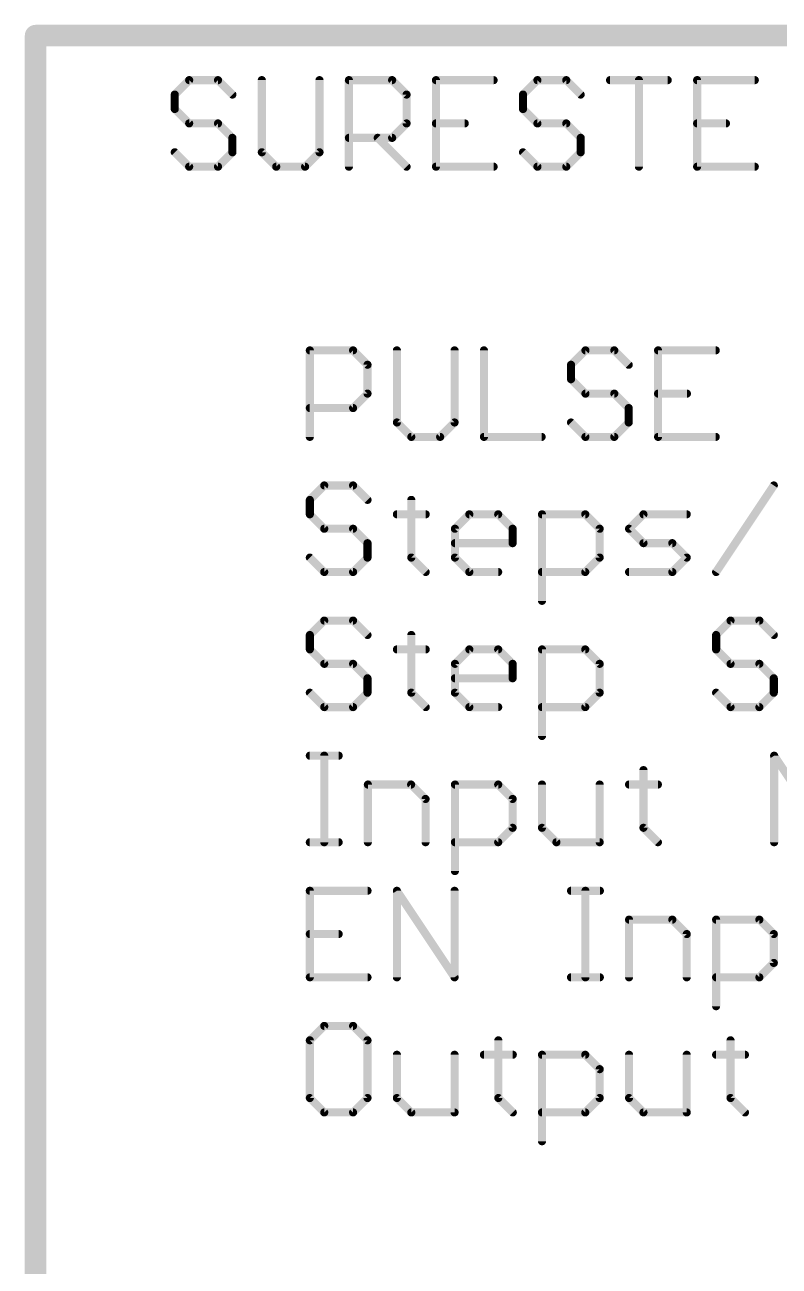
# Model space of a CAD drawing. Extents: x 0 to 387, y 0 to 260.
# Drawn here: x 294.44 to 308.62, y 154.67 to 178 of the extents above; entities that cross this region are included whole.
import ezdxf

# ---------------------------------------------------------------- set-up
doc = ezdxf.new("R2010")
doc.units = 0
doc.layers.add('91', color=94, linetype='CONTINUOUS')
doc.layers.add('94', color=14, linetype='CONTINUOUS')

msp = doc.modelspace()

# ---------------------------------------------------------------- linework, layer by layer
at = {"layer": '91', "const_width": 0.4064}
for points in [[(294.64, 177.8), (353.06, 177.8)], [(294.64, 129.54), (294.64, 177.8)]]:
    msp.add_lwpolyline(points, dxfattribs=at)
at = {"layer": '91', "const_width": 0.2032}
for points in [[(294.64, 177.9016, 1), (294.64, 177.6984)], [(294.7416, 177.8, 1), (294.5384, 177.8)]]:
    msp.add_lwpolyline(points, format="xyb", dxfattribs=at)
at = {"layer": '94', "const_width": 0.1524}
for points in [[(297.5274, 176.9632), (297.2562, 176.692)], [(298.0697, 176.9632), (297.5274, 176.9632)], [(298.3409, 176.692), (298.0697, 176.9632)], [(298.8934, 176.9632), (298.8934, 175.6074)], [(299.978, 175.6074), (299.978, 176.9632)], [(300.5305, 175.3362), (300.5305, 176.9632)], [(300.5305, 176.9632), (301.344, 176.9632)], [(301.344, 176.9632), (301.6152, 176.692)], [(303.2523, 176.9632), (302.1677, 176.9632)], [(302.1677, 176.9632), (302.1677, 175.3362)], [(304.076, 176.9632), (303.8048, 176.692)], [(304.6183, 176.9632), (304.076, 176.9632)], [(304.8895, 176.692), (304.6183, 176.9632)], [(305.442, 176.9632), (306.5266, 176.9632)], [(305.9843, 175.3362), (305.9843, 176.9632)], [(308.1638, 176.9632), (307.0791, 176.9632)], [(307.0791, 176.9632), (307.0791, 175.3362)], [(297.2562, 176.692), (297.2562, 176.4209)], [(301.6152, 176.692), (301.6152, 176.1497)], [(303.8048, 176.692), (303.8048, 176.4209)], [(297.2562, 176.4209), (297.5274, 176.1497)], [(303.8048, 176.4209), (304.076, 176.1497)], [(297.5274, 176.1497), (298.0697, 176.1497)], [(298.0697, 176.1497), (298.3409, 175.8785)], [(301.6152, 176.1497), (301.344, 175.8785)], [(302.1677, 176.1497), (302.71, 176.1497)], [(304.076, 176.1497), (304.6183, 176.1497)], [(304.6183, 176.1497), (304.8895, 175.8785)], [(307.0791, 176.1497), (307.6215, 176.1497)], [(298.3409, 175.8785), (298.3409, 175.6074)], [(301.344, 175.8785), (300.5305, 175.8785)], [(301.0728, 175.8785), (301.6152, 175.3362)], [(304.8895, 175.8785), (304.8895, 175.6074)], [(297.5274, 175.3362), (297.2562, 175.6074)], [(298.3409, 175.6074), (298.0697, 175.3362)], [(298.8934, 175.6074), (299.1645, 175.3362)], [(299.7069, 175.3362), (299.978, 175.6074)], [(304.076, 175.3362), (303.8048, 175.6074)], [(304.8895, 175.6074), (304.6183, 175.3362)], [(298.0697, 175.3362), (297.5274, 175.3362)], [(299.1645, 175.3362), (299.7069, 175.3362)], [(302.1677, 175.3362), (303.2523, 175.3362)], [(304.6183, 175.3362), (304.076, 175.3362)], [(307.0791, 175.3362), (308.1638, 175.3362)], [(299.7962, 170.2562), (299.7962, 171.8832)], [(299.7962, 171.8832), (300.6097, 171.8832)], [(300.6097, 171.8832), (300.8809, 171.612)], [(301.4334, 171.8832), (301.4334, 170.5274)], [(302.518, 170.5274), (302.518, 171.8832)], [(303.0705, 171.8832), (303.0705, 170.2562)], [(304.9788, 171.8832), (304.7077, 171.612)], [(305.5212, 171.8832), (304.9788, 171.8832)], [(305.7923, 171.612), (305.5212, 171.8832)], [(307.4295, 171.8832), (306.3448, 171.8832)], [(306.3448, 171.8832), (306.3448, 170.2562)], [(300.8809, 171.612), (300.8809, 171.0697)], [(304.7077, 171.612), (304.7077, 171.3409)], [(304.7077, 171.3409), (304.9788, 171.0697)], [(300.8809, 171.0697), (300.6097, 170.7985)], [(304.9788, 171.0697), (305.5212, 171.0697)], [(305.5212, 171.0697), (305.7923, 170.7985)], [(306.3448, 171.0697), (306.8872, 171.0697)], [(300.6097, 170.7985), (299.7962, 170.7985)], [(305.7923, 170.7985), (305.7923, 170.5274)], [(301.4334, 170.5274), (301.7045, 170.2562)], [(302.2468, 170.2562), (302.518, 170.5274)], [(304.9788, 170.2562), (304.7077, 170.5274)], [(305.7923, 170.5274), (305.5212, 170.2562)], [(301.7045, 170.2562), (302.2468, 170.2562)], [(303.0705, 170.2562), (304.1552, 170.2562)], [(305.5212, 170.2562), (304.9788, 170.2562)], [(306.3448, 170.2562), (307.4295, 170.2562)], [(300.0674, 169.3432), (299.7962, 169.072)], [(300.6097, 169.3432), (300.0674, 169.3432)], [(300.8809, 169.072), (300.6097, 169.3432)], [(307.4363, 167.7162), (308.5209, 169.3432)], [(299.7962, 169.072), (299.7962, 168.8009)], [(301.7045, 169.072), (301.7045, 167.9874)], [(299.7962, 168.8009), (300.0674, 168.5297)], [(301.4334, 168.8009), (301.9757, 168.8009)], [(302.5248, 168.5297), (302.796, 168.8009)], [(302.796, 168.8009), (303.3383, 168.8009)], [(303.3383, 168.8009), (303.6095, 168.5297)], [(304.1619, 167.1739), (304.1619, 168.8009)], [(304.1619, 168.8009), (304.9754, 168.8009)], [(304.9754, 168.8009), (305.2466, 168.5297)], [(305.7991, 168.5297), (306.0703, 168.8009)], [(306.0703, 168.8009), (306.8838, 168.8009)], [(300.0674, 168.5297), (300.6097, 168.5297)], [(300.6097, 168.5297), (300.8809, 168.2585)], [(302.5248, 167.9874), (302.5248, 168.5297)], [(303.6095, 168.5297), (303.6095, 168.2585)], [(305.2466, 168.5297), (305.2466, 167.9874)], [(306.0703, 168.2585), (305.7991, 168.5297)], [(300.8809, 168.2585), (300.8809, 167.9874)], [(303.6095, 168.2585), (302.5248, 168.2585)], [(306.6126, 168.2585), (306.0703, 168.2585)], [(306.8838, 167.9874), (306.6126, 168.2585)], [(300.0674, 167.7162), (299.7962, 167.9874)], [(300.8809, 167.9874), (300.6097, 167.7162)], [(301.7045, 167.9874), (301.9757, 167.7162)], [(302.796, 167.7162), (302.5248, 167.9874)], [(305.2466, 167.9874), (304.9754, 167.7162)], [(306.6126, 167.7162), (306.8838, 167.9874)], [(300.6097, 167.7162), (300.0674, 167.7162)], [(303.3383, 167.7162), (302.796, 167.7162)], [(304.9754, 167.7162), (304.1619, 167.7162)], [(305.7991, 167.7162), (306.6126, 167.7162)], [(300.0674, 166.8032), (299.7962, 166.532)], [(300.6097, 166.8032), (300.0674, 166.8032)], [(300.8809, 166.532), (300.6097, 166.8032)], [(307.7074, 166.8032), (307.4363, 166.532)], [(308.2498, 166.8032), (307.7074, 166.8032)], [(308.5209, 166.532), (308.2498, 166.8032)], [(299.7962, 166.532), (299.7962, 166.2609)], [(301.7045, 166.532), (301.7045, 165.4474)], [(307.4363, 166.532), (307.4363, 166.2609)], [(299.7962, 166.2609), (300.0674, 165.9897)], [(301.4334, 166.2609), (301.9757, 166.2609)], [(302.5248, 165.9897), (302.796, 166.2609)], [(302.796, 166.2609), (303.3383, 166.2609)], [(303.3383, 166.2609), (303.6095, 165.9897)], [(304.1619, 164.6339), (304.1619, 166.2609)], [(304.1619, 166.2609), (304.9754, 166.2609)], [(304.9754, 166.2609), (305.2466, 165.9897)], [(307.4363, 166.2609), (307.7074, 165.9897)], [(300.0674, 165.9897), (300.6097, 165.9897)], [(300.6097, 165.9897), (300.8809, 165.7185)], [(302.5248, 165.4474), (302.5248, 165.9897)], [(303.6095, 165.9897), (303.6095, 165.7185)], [(305.2466, 165.9897), (305.2466, 165.4474)], [(307.7074, 165.9897), (308.2498, 165.9897)], [(308.2498, 165.9897), (308.5209, 165.7185)], [(300.8809, 165.7185), (300.8809, 165.4474)], [(303.6095, 165.7185), (302.5248, 165.7185)], [(308.5209, 165.7185), (308.5209, 165.4474)], [(300.0674, 165.1762), (299.7962, 165.4474)], [(300.8809, 165.4474), (300.6097, 165.1762)], [(301.7045, 165.4474), (301.9757, 165.1762)], [(302.796, 165.1762), (302.5248, 165.4474)], [(305.2466, 165.4474), (304.9754, 165.1762)], [(307.7074, 165.1762), (307.4363, 165.4474)], [(308.5209, 165.4474), (308.2498, 165.1762)], [(300.6097, 165.1762), (300.0674, 165.1762)], [(303.3383, 165.1762), (302.796, 165.1762)], [(304.9754, 165.1762), (304.1619, 165.1762)], [(308.2498, 165.1762), (307.7074, 165.1762)], [(299.7962, 164.2632), (300.3385, 164.2632)], [(300.0674, 162.6362), (300.0674, 164.2632)], [(308.5277, 162.6362), (308.5277, 164.2632)], [(308.5277, 164.2632), (309.6124, 162.6362)], [(306.0703, 163.992), (306.0703, 162.9074)], [(300.8876, 162.6362), (300.8876, 163.7209)], [(300.8876, 163.7209), (301.7011, 163.7209)], [(301.7011, 163.7209), (301.9723, 163.4497)], [(302.5248, 162.0939), (302.5248, 163.7209)], [(302.5248, 163.7209), (303.3383, 163.7209)], [(303.3383, 163.7209), (303.6095, 163.4497)], [(304.1619, 163.7209), (304.1619, 162.9074)], [(305.2466, 162.6362), (305.2466, 163.7209)], [(305.7991, 163.7209), (306.3414, 163.7209)], [(301.9723, 163.4497), (301.9723, 162.6362)], [(303.6095, 163.4497), (303.6095, 162.9074)], [(303.6095, 162.9074), (303.3383, 162.6362)], [(304.1619, 162.9074), (304.4331, 162.6362)], [(306.0703, 162.9074), (306.3414, 162.6362)], [(299.7962, 162.6362), (300.3385, 162.6362)], [(303.3383, 162.6362), (302.5248, 162.6362)], [(304.4331, 162.6362), (305.2466, 162.6362)], [(300.8809, 161.7232), (299.7962, 161.7232)], [(299.7962, 161.7232), (299.7962, 160.0962)], [(301.4334, 160.0962), (301.4334, 161.7232)], [(301.4334, 161.7232), (302.518, 160.0962)], [(302.518, 160.0962), (302.518, 161.7232)], [(304.7077, 161.7232), (305.25, 161.7232)], [(304.9788, 160.0962), (304.9788, 161.7232)], [(305.7991, 160.0962), (305.7991, 161.1809)], [(305.7991, 161.1809), (306.6126, 161.1809)], [(306.6126, 161.1809), (306.8838, 160.9097)], [(307.4363, 159.5539), (307.4363, 161.1809)], [(307.4363, 161.1809), (308.2498, 161.1809)], [(308.2498, 161.1809), (308.5209, 160.9097)], [(299.7962, 160.9097), (300.3385, 160.9097)], [(306.8838, 160.9097), (306.8838, 160.0962)], [(308.5209, 160.9097), (308.5209, 160.3674)], [(308.5209, 160.3674), (308.2498, 160.0962)], [(299.7962, 160.0962), (300.8809, 160.0962)], [(304.7077, 160.0962), (305.25, 160.0962)], [(308.2498, 160.0962), (307.4363, 160.0962)], [(300.0674, 159.1832), (299.7962, 158.912)], [(300.6097, 159.1832), (300.0674, 159.1832)], [(300.8809, 158.912), (300.6097, 159.1832)], [(299.7962, 158.912), (299.7962, 157.8274)], [(300.8809, 157.8274), (300.8809, 158.912)], [(303.3417, 158.912), (303.3417, 157.8274)], [(307.7074, 158.912), (307.7074, 157.8274)], [(301.4334, 158.6409), (301.4334, 157.8274)], [(302.518, 157.5562), (302.518, 158.6409)], [(303.0705, 158.6409), (303.6128, 158.6409)], [(304.1619, 157.0139), (304.1619, 158.6409)], [(304.1619, 158.6409), (304.9754, 158.6409)], [(304.9754, 158.6409), (305.2466, 158.3697)], [(305.7991, 158.6409), (305.7991, 157.8274)], [(306.8838, 157.5562), (306.8838, 158.6409)], [(307.4363, 158.6409), (307.9786, 158.6409)], [(305.2466, 158.3697), (305.2466, 157.8274)], [(299.7962, 157.8274), (300.0674, 157.5562)], [(300.6097, 157.5562), (300.8809, 157.8274)], [(301.4334, 157.8274), (301.7045, 157.5562)], [(303.3417, 157.8274), (303.6128, 157.5562)], [(305.2466, 157.8274), (304.9754, 157.5562)], [(305.7991, 157.8274), (306.0703, 157.5562)], [(307.7074, 157.8274), (307.9786, 157.5562)], [(300.0674, 157.5562), (300.6097, 157.5562)], [(301.7045, 157.5562), (302.518, 157.5562)], [(304.9754, 157.5562), (304.1619, 157.5562)], [(306.0703, 157.5562), (306.8838, 157.5562)]]:
    msp.add_lwpolyline(points, dxfattribs=at)
at = {"layer": '94', "const_width": 0.0762}
for points in [[(297.5274, 177.0013, 1), (297.5274, 176.9251)], [(297.5543, 176.9362, 1), (297.5004, 176.9901)], [(298.0966, 176.9901, 1), (298.0428, 176.9362)], [(298.0697, 176.9251, 1), (298.0697, 177.0013)], [(298.9315, 176.9632, 1), (298.8553, 176.9632)], [(300.0161, 176.9632, 1), (299.9399, 176.9632)], [(300.5686, 176.9632, 1), (300.4924, 176.9632)], [(300.5305, 177.0013, 1), (300.5305, 176.9251)], [(301.3709, 176.9901, 1), (301.3171, 176.9362)], [(301.344, 176.9251, 1), (301.344, 177.0013)], [(302.1677, 177.0013, 1), (302.1677, 176.9251)], [(302.2058, 176.9632, 1), (302.1296, 176.9632)], [(303.2523, 176.9251, 1), (303.2523, 177.0013)], [(304.076, 177.0013, 1), (304.076, 176.9251)], [(304.1029, 176.9362, 1), (304.049, 176.9901)], [(304.6453, 176.9901, 1), (304.5914, 176.9362)], [(304.6183, 176.9251, 1), (304.6183, 177.0013)], [(305.442, 177.0013, 1), (305.442, 176.9251)], [(306.0224, 176.9632, 1), (305.9462, 176.9632)], [(306.5266, 176.9251, 1), (306.5266, 177.0013)], [(307.0791, 177.0013, 1), (307.0791, 176.9251)], [(307.1172, 176.9632, 1), (307.041, 176.9632)], [(308.1638, 176.9251, 1), (308.1638, 177.0013)], [(297.2943, 176.692, 1), (297.2181, 176.692)], [(297.2293, 176.719, 1), (297.2831, 176.6651)], [(298.3139, 176.6651, 1), (298.3678, 176.719)], [(301.6533, 176.692, 1), (301.5771, 176.692)], [(301.5882, 176.6651, 1), (301.6421, 176.719)], [(303.8429, 176.692, 1), (303.7667, 176.692)], [(303.7779, 176.719, 1), (303.8318, 176.6651)], [(304.8625, 176.6651, 1), (304.9164, 176.719)], [(297.2831, 176.4478, 1), (297.2293, 176.3939)], [(297.2181, 176.4209, 1), (297.2943, 176.4209)], [(303.8318, 176.4478, 1), (303.7779, 176.3939)], [(303.7667, 176.4209, 1), (303.8429, 176.4209)], [(297.5274, 176.1878, 1), (297.5274, 176.1116)], [(297.5004, 176.1228, 1), (297.5543, 176.1766)], [(298.0966, 176.1766, 1), (298.0428, 176.1228)], [(298.0697, 176.1116, 1), (298.0697, 176.1878)], [(301.6421, 176.1228, 1), (301.5882, 176.1766)], [(302.1677, 176.1878, 1), (302.1677, 176.1116)], [(302.71, 176.1116, 1), (302.71, 176.1878)], [(304.076, 176.1878, 1), (304.076, 176.1116)], [(304.049, 176.1228, 1), (304.1029, 176.1766)], [(304.6453, 176.1766, 1), (304.5914, 176.1228)], [(304.6183, 176.1116, 1), (304.6183, 176.1878)], [(307.0791, 176.1878, 1), (307.0791, 176.1116)], [(307.6215, 176.1116, 1), (307.6215, 176.1878)], [(301.5771, 176.1497, 1), (301.6533, 176.1497)], [(298.379, 175.8785, 1), (298.3028, 175.8785)], [(298.3139, 175.8516, 1), (298.3678, 175.9055)], [(300.5305, 175.9166, 1), (300.5305, 175.8404)], [(301.0998, 175.9055, 1), (301.0459, 175.8516)], [(301.3171, 175.9055, 1), (301.3709, 175.8516)], [(301.344, 175.8404, 1), (301.344, 175.9166)], [(304.9276, 175.8785, 1), (304.8514, 175.8785)], [(304.8625, 175.8516, 1), (304.9164, 175.9055)], [(297.2831, 175.6343, 1), (297.2293, 175.5804)], [(298.3028, 175.6074, 1), (298.379, 175.6074)], [(298.3678, 175.5804, 1), (298.3139, 175.6343)], [(298.9203, 175.6343, 1), (298.8664, 175.5804)], [(298.8553, 175.6074, 1), (298.9315, 175.6074)], [(299.9399, 175.6074, 1), (300.0161, 175.6074)], [(300.005, 175.5804, 1), (299.9511, 175.6343)], [(303.8318, 175.6343, 1), (303.7779, 175.5804)], [(304.8514, 175.6074, 1), (304.9276, 175.6074)], [(304.9164, 175.5804, 1), (304.8625, 175.6343)], [(297.5274, 175.3743, 1), (297.5274, 175.2981)], [(297.5004, 175.3093, 1), (297.5543, 175.3631)], [(298.0428, 175.3631, 1), (298.0966, 175.3093)], [(298.0697, 175.2981, 1), (298.0697, 175.3743)], [(299.1645, 175.3743, 1), (299.1645, 175.2981)], [(299.1376, 175.3093, 1), (299.1915, 175.3631)], [(299.6799, 175.3631, 1), (299.7338, 175.3093)], [(299.7069, 175.2981, 1), (299.7069, 175.3743)], [(300.4924, 175.3362, 1), (300.5686, 175.3362)], [(301.5882, 175.3093, 1), (301.6421, 175.3631)], [(302.1677, 175.3743, 1), (302.1677, 175.2981)], [(302.1296, 175.3362, 1), (302.2058, 175.3362)], [(303.2523, 175.2981, 1), (303.2523, 175.3743)], [(304.076, 175.3743, 1), (304.076, 175.2981)], [(304.049, 175.3093, 1), (304.1029, 175.3631)], [(304.5914, 175.3631, 1), (304.6453, 175.3093)], [(304.6183, 175.2981, 1), (304.6183, 175.3743)], [(305.9462, 175.3362, 1), (306.0224, 175.3362)], [(307.0791, 175.3743, 1), (307.0791, 175.2981)], [(307.041, 175.3362, 1), (307.1172, 175.3362)], [(308.1638, 175.2981, 1), (308.1638, 175.3743)], [(299.8343, 171.8832, 1), (299.7581, 171.8832)], [(299.7962, 171.9213, 1), (299.7962, 171.8451)], [(300.6366, 171.9101, 1), (300.5828, 171.8562)], [(300.6097, 171.8451, 1), (300.6097, 171.9213)], [(301.4715, 171.8832, 1), (301.3953, 171.8832)], [(302.5561, 171.8832, 1), (302.4799, 171.8832)], [(303.1086, 171.8832, 1), (303.0324, 171.8832)], [(304.9788, 171.9213, 1), (304.9788, 171.8451)], [(305.0058, 171.8562, 1), (304.9519, 171.9101)], [(305.5481, 171.9101, 1), (305.4942, 171.8562)], [(305.5212, 171.8451, 1), (305.5212, 171.9213)], [(306.3448, 171.9213, 1), (306.3448, 171.8451)], [(306.3829, 171.8832, 1), (306.3067, 171.8832)], [(307.4295, 171.8451, 1), (307.4295, 171.9213)], [(300.919, 171.612, 1), (300.8428, 171.612)], [(300.8539, 171.5851, 1), (300.9078, 171.639)], [(304.6807, 171.639, 1), (304.7346, 171.5851)], [(304.7458, 171.612, 1), (304.6696, 171.612)], [(305.7654, 171.5851, 1), (305.8193, 171.639)], [(304.7346, 171.3678, 1), (304.6807, 171.3139)], [(304.6696, 171.3409, 1), (304.7458, 171.3409)], [(300.8428, 171.0697, 1), (300.919, 171.0697)], [(300.9078, 171.0428, 1), (300.8539, 171.0966)], [(304.9788, 171.1078, 1), (304.9788, 171.0316)], [(304.9519, 171.0428, 1), (305.0058, 171.0966)], [(305.5481, 171.0966, 1), (305.4942, 171.0428)], [(305.5212, 171.0316, 1), (305.5212, 171.1078)], [(306.3448, 171.1078, 1), (306.3448, 171.0316)], [(306.8872, 171.0316, 1), (306.8872, 171.1078)], [(299.7962, 170.8366, 1), (299.7962, 170.7604)], [(300.5828, 170.8255, 1), (300.6366, 170.7716)], [(300.6097, 170.7604, 1), (300.6097, 170.8366)], [(305.8304, 170.7985, 1), (305.7542, 170.7985)], [(305.7654, 170.7716, 1), (305.8193, 170.8255)], [(301.4603, 170.5543, 1), (301.4064, 170.5004)], [(302.545, 170.5004, 1), (302.4911, 170.5543)], [(304.7346, 170.5543, 1), (304.6807, 170.5004)], [(305.8193, 170.5004, 1), (305.7654, 170.5543)], [(301.3953, 170.5274, 1), (301.4715, 170.5274)], [(302.4799, 170.5274, 1), (302.5561, 170.5274)], [(305.7542, 170.5274, 1), (305.8304, 170.5274)], [(299.7581, 170.2562, 1), (299.8343, 170.2562)], [(301.7045, 170.2943, 1), (301.7045, 170.2181)], [(301.6776, 170.2293, 1), (301.7315, 170.2831)], [(302.2199, 170.2831, 1), (302.2738, 170.2293)], [(302.2468, 170.2181, 1), (302.2468, 170.2943)], [(303.0705, 170.2943, 1), (303.0705, 170.2181)], [(303.0324, 170.2562, 1), (303.1086, 170.2562)], [(304.1552, 170.2181, 1), (304.1552, 170.2943)], [(304.9788, 170.2943, 1), (304.9788, 170.2181)], [(304.9519, 170.2293, 1), (305.0058, 170.2831)], [(305.4942, 170.2831, 1), (305.5481, 170.2293)], [(305.5212, 170.2181, 1), (305.5212, 170.2943)], [(306.3448, 170.2943, 1), (306.3448, 170.2181)], [(306.3067, 170.2562, 1), (306.3829, 170.2562)], [(307.4295, 170.2181, 1), (307.4295, 170.2943)], [(300.0674, 169.3813, 1), (300.0674, 169.3051)], [(300.0943, 169.3162, 1), (300.0404, 169.3701)], [(300.6366, 169.3701, 1), (300.5828, 169.3162)], [(300.6097, 169.3051, 1), (300.6097, 169.3813)], [(308.5526, 169.3221, 1), (308.4892, 169.3643)], [(299.8343, 169.072, 1), (299.7581, 169.072)], [(299.7693, 169.099, 1), (299.8231, 169.0451)], [(300.8539, 169.0451, 1), (300.9078, 169.099)], [(301.7426, 169.072, 1), (301.6664, 169.072)], [(299.8231, 168.8278, 1), (299.7693, 168.7739)], [(299.7581, 168.8009, 1), (299.8343, 168.8009)], [(301.4334, 168.839, 1), (301.4334, 168.7628)], [(301.9757, 168.7628, 1), (301.9757, 168.839)], [(302.796, 168.839, 1), (302.796, 168.7628)], [(302.8229, 168.7739, 1), (302.769, 168.8278)], [(303.3652, 168.8278, 1), (303.3113, 168.7739)], [(303.3383, 168.7628, 1), (303.3383, 168.839)], [(304.1619, 168.839, 1), (304.1619, 168.7628)], [(304.2, 168.8009, 1), (304.1239, 168.8009)], [(305.0024, 168.8278, 1), (304.9485, 168.7739)], [(304.9754, 168.7628, 1), (304.9754, 168.839)], [(306.0703, 168.839, 1), (306.0703, 168.7628)], [(306.0972, 168.7739, 1), (306.0433, 168.8278)], [(306.8838, 168.7628, 1), (306.8838, 168.839)], [(300.0674, 168.5678, 1), (300.0674, 168.4916)], [(300.0404, 168.5028, 1), (300.0943, 168.5566)], [(300.6366, 168.5566, 1), (300.5828, 168.5028)], [(300.6097, 168.4916, 1), (300.6097, 168.5678)], [(302.5629, 168.5297, 1), (302.4867, 168.5297)], [(302.4979, 168.5566, 1), (302.5517, 168.5028)], [(303.6476, 168.5297, 1), (303.5714, 168.5297)], [(303.5825, 168.5028, 1), (303.6364, 168.5566)], [(305.2847, 168.5297, 1), (305.2085, 168.5297)], [(305.2197, 168.5028, 1), (305.2736, 168.5566)], [(305.826, 168.5566, 1), (305.7722, 168.5028)], [(305.7722, 168.5566, 1), (305.826, 168.5028)], [(300.919, 168.2585, 1), (300.8428, 168.2585)], [(300.8539, 168.2316, 1), (300.9078, 168.2855)], [(302.5248, 168.2966, 1), (302.5248, 168.2204)], [(303.5714, 168.2585, 1), (303.6476, 168.2585)], [(303.6095, 168.2204, 1), (303.6095, 168.2966)], [(306.0703, 168.2966, 1), (306.0703, 168.2204)], [(306.0433, 168.2316, 1), (306.0972, 168.2855)], [(306.6395, 168.2855, 1), (306.5857, 168.2316)], [(306.6126, 168.2204, 1), (306.6126, 168.2966)], [(299.8231, 168.0143, 1), (299.7693, 167.9604)], [(300.9078, 167.9604, 1), (300.8539, 168.0143)], [(301.7315, 168.0143, 1), (301.6776, 167.9604)], [(302.5517, 168.0143, 1), (302.4979, 167.9604)], [(305.2735, 167.9604, 1), (305.2197, 168.0143)], [(306.9107, 167.9604, 1), (306.8568, 168.0143)], [(306.8568, 167.9604, 1), (306.9107, 168.0143)], [(300.8428, 167.9874, 1), (300.919, 167.9874)], [(301.6664, 167.9874, 1), (301.7426, 167.9874)], [(302.4867, 167.9874, 1), (302.5629, 167.9874)], [(305.2085, 167.9874, 1), (305.2847, 167.9874)], [(300.0674, 167.7543, 1), (300.0674, 167.6781)], [(300.0404, 167.6893, 1), (300.0943, 167.7431)], [(300.5828, 167.7431, 1), (300.6366, 167.6893)], [(300.6097, 167.6781, 1), (300.6097, 167.7543)], [(301.9487, 167.6893, 1), (302.0026, 167.7431)], [(302.796, 167.7543, 1), (302.796, 167.6781)], [(302.769, 167.6893, 1), (302.8229, 167.7431)], [(303.3383, 167.6781, 1), (303.3383, 167.7543)], [(304.1619, 167.7543, 1), (304.1619, 167.6781)], [(304.9485, 167.7431, 1), (305.0024, 167.6893)], [(304.9754, 167.6781, 1), (304.9754, 167.7543)], [(305.7991, 167.7543, 1), (305.7991, 167.6781)], [(306.5857, 167.7431, 1), (306.6395, 167.6893)], [(306.6126, 167.6781, 1), (306.6126, 167.7543)], [(307.4046, 167.7373, 1), (307.468, 167.6951)], [(304.1239, 167.1739, 1), (304.2, 167.1739)], [(300.0674, 166.8413, 1), (300.0674, 166.7651)], [(300.0943, 166.7762, 1), (300.0404, 166.8301)], [(300.6366, 166.8301, 1), (300.5828, 166.7762)], [(300.6097, 166.7651, 1), (300.6097, 166.8413)], [(307.7074, 166.8413, 1), (307.7074, 166.7651)], [(307.7344, 166.7762, 1), (307.6805, 166.8301)], [(308.2767, 166.8301, 1), (308.2228, 166.7762)], [(308.2498, 166.7651, 1), (308.2498, 166.8413)], [(299.8343, 166.532, 1), (299.7581, 166.532)], [(299.7693, 166.559, 1), (299.8231, 166.5051)], [(300.8539, 166.5051, 1), (300.9078, 166.559)], [(301.7426, 166.532, 1), (301.6664, 166.532)], [(307.4093, 166.559, 1), (307.4632, 166.5051)], [(307.4744, 166.532, 1), (307.3982, 166.532)], [(308.494, 166.5051, 1), (308.5479, 166.559)], [(299.8231, 166.2878, 1), (299.7693, 166.2339)], [(299.7581, 166.2609, 1), (299.8343, 166.2609)], [(301.4334, 166.299, 1), (301.4334, 166.2228)], [(301.9757, 166.2228, 1), (301.9757, 166.299)], [(302.796, 166.299, 1), (302.796, 166.2228)], [(302.8229, 166.2339, 1), (302.769, 166.2878)], [(303.3652, 166.2878, 1), (303.3113, 166.2339)], [(303.3383, 166.2228, 1), (303.3383, 166.299)], [(304.1619, 166.299, 1), (304.1619, 166.2228)], [(304.2, 166.2609, 1), (304.1239, 166.2609)], [(305.0024, 166.2878, 1), (304.9485, 166.2339)], [(304.9754, 166.2228, 1), (304.9754, 166.299)], [(307.4632, 166.2878, 1), (307.4093, 166.2339)], [(307.3982, 166.2609, 1), (307.4744, 166.2609)], [(300.0674, 166.0278, 1), (300.0674, 165.9516)], [(300.0404, 165.9628, 1), (300.0943, 166.0166)], [(300.6366, 166.0166, 1), (300.5828, 165.9628)], [(300.6097, 165.9516, 1), (300.6097, 166.0278)], [(302.5629, 165.9897, 1), (302.4867, 165.9897)], [(302.4979, 166.0166, 1), (302.5517, 165.9628)], [(303.6476, 165.9897, 1), (303.5714, 165.9897)], [(303.5825, 165.9628, 1), (303.6364, 166.0166)], [(305.2847, 165.9897, 1), (305.2085, 165.9897)], [(305.2197, 165.9628, 1), (305.2736, 166.0166)], [(307.7074, 166.0278, 1), (307.7074, 165.9516)], [(307.6805, 165.9628, 1), (307.7344, 166.0166)], [(308.2767, 166.0166, 1), (308.2228, 165.9628)], [(308.2498, 165.9516, 1), (308.2498, 166.0278)], [(300.919, 165.7185, 1), (300.8428, 165.7185)], [(300.8539, 165.6916, 1), (300.9078, 165.7455)], [(302.5248, 165.7566, 1), (302.5248, 165.6804)], [(303.5714, 165.7185, 1), (303.6476, 165.7185)], [(303.6095, 165.6804, 1), (303.6095, 165.7566)], [(308.559, 165.7185, 1), (308.4828, 165.7185)], [(308.494, 165.6916, 1), (308.5479, 165.7455)], [(299.8231, 165.4743, 1), (299.7693, 165.4204)], [(300.8428, 165.4474, 1), (300.919, 165.4474)], [(300.9078, 165.4204, 1), (300.8539, 165.4743)], [(301.7315, 165.4743, 1), (301.6776, 165.4204)], [(301.6664, 165.4474, 1), (301.7426, 165.4474)], [(302.5517, 165.4743, 1), (302.4979, 165.4204)], [(302.4867, 165.4474, 1), (302.5629, 165.4474)], [(305.2085, 165.4474, 1), (305.2847, 165.4474)], [(305.2735, 165.4204, 1), (305.2197, 165.4743)], [(307.4632, 165.4743, 1), (307.4093, 165.4204)], [(308.4828, 165.4474, 1), (308.559, 165.4474)], [(308.5479, 165.4204, 1), (308.494, 165.4743)], [(300.0674, 165.2143, 1), (300.0674, 165.1381)], [(300.0404, 165.1493, 1), (300.0943, 165.2031)], [(300.5828, 165.2031, 1), (300.6366, 165.1493)], [(300.6097, 165.1381, 1), (300.6097, 165.2143)], [(301.9487, 165.1493, 1), (302.0026, 165.2031)], [(302.796, 165.2143, 1), (302.796, 165.1381)], [(302.769, 165.1493, 1), (302.8229, 165.2031)], [(303.3383, 165.1381, 1), (303.3383, 165.2143)], [(304.1619, 165.2143, 1), (304.1619, 165.1381)], [(304.9485, 165.2031, 1), (305.0024, 165.1493)], [(304.9754, 165.1381, 1), (304.9754, 165.2143)], [(307.7074, 165.2143, 1), (307.7074, 165.1381)], [(307.6805, 165.1493, 1), (307.7344, 165.2031)], [(308.2228, 165.2031, 1), (308.2767, 165.1493)], [(308.2498, 165.1381, 1), (308.2498, 165.2143)], [(304.1239, 164.6339, 1), (304.2, 164.6339)], [(299.7962, 164.3013, 1), (299.7962, 164.2251)], [(300.1055, 164.2632, 1), (300.0293, 164.2632)], [(300.3385, 164.2251, 1), (300.3385, 164.3013)], [(308.5658, 164.2632, 1), (308.4896, 164.2632)], [(308.5594, 164.2843, 1), (308.496, 164.2421)], [(306.1084, 163.992, 1), (306.0322, 163.992)], [(300.9257, 163.7209, 1), (300.8495, 163.7209)], [(300.8876, 163.759, 1), (300.8876, 163.6828)], [(301.7281, 163.7478, 1), (301.6742, 163.6939)], [(301.7011, 163.6828, 1), (301.7011, 163.759)], [(302.5629, 163.7209, 1), (302.4867, 163.7209)], [(302.5248, 163.759, 1), (302.5248, 163.6828)], [(303.3652, 163.7478, 1), (303.3113, 163.6939)], [(303.3383, 163.6828, 1), (303.3383, 163.759)], [(304.2, 163.7209, 1), (304.1239, 163.7209)], [(305.2847, 163.7209, 1), (305.2085, 163.7209)], [(305.7991, 163.759, 1), (305.7991, 163.6828)], [(306.3414, 163.6828, 1), (306.3414, 163.759)], [(302.0104, 163.4497, 1), (301.9342, 163.4497)], [(301.9454, 163.4228, 1), (301.9992, 163.4766)], [(303.6476, 163.4497, 1), (303.5714, 163.4497)], [(303.5825, 163.4228, 1), (303.6364, 163.4766)], [(303.5714, 162.9074, 1), (303.6476, 162.9074)], [(303.6364, 162.8804, 1), (303.5825, 162.9343)], [(304.1889, 162.9343, 1), (304.135, 162.8804)], [(304.1239, 162.9074, 1), (304.2, 162.9074)], [(306.0972, 162.9343, 1), (306.0433, 162.8804)], [(306.0322, 162.9074, 1), (306.1084, 162.9074)], [(299.7962, 162.6743, 1), (299.7962, 162.5981)], [(300.0293, 162.6362, 1), (300.1055, 162.6362)], [(300.3385, 162.5981, 1), (300.3385, 162.6743)], [(300.8495, 162.6362, 1), (300.9257, 162.6362)], [(301.9342, 162.6362, 1), (302.0104, 162.6362)], [(302.5248, 162.6743, 1), (302.5248, 162.5981)], [(303.3113, 162.6631, 1), (303.3652, 162.6093)], [(303.3383, 162.5981, 1), (303.3383, 162.6743)], [(304.4331, 162.6743, 1), (304.4331, 162.5981)], [(304.4062, 162.6093, 1), (304.4601, 162.6631)], [(305.2085, 162.6362, 1), (305.2847, 162.6362)], [(305.2466, 162.5981, 1), (305.2466, 162.6743)], [(306.3145, 162.6093, 1), (306.3684, 162.6631)], [(308.4896, 162.6362, 1), (308.5658, 162.6362)], [(302.4867, 162.0939, 1), (302.5629, 162.0939)], [(299.7962, 161.7613, 1), (299.7962, 161.6851)], [(299.8343, 161.7232, 1), (299.7581, 161.7232)], [(300.8809, 161.6851, 1), (300.8809, 161.7613)], [(301.4715, 161.7232, 1), (301.3953, 161.7232)], [(301.4651, 161.7443, 1), (301.4017, 161.7021)], [(302.5561, 161.7232, 1), (302.4799, 161.7232)], [(304.7077, 161.7613, 1), (304.7077, 161.6851)], [(305.0169, 161.7232, 1), (304.9407, 161.7232)], [(305.25, 161.6851, 1), (305.25, 161.7613)], [(305.8372, 161.1809, 1), (305.761, 161.1809)], [(305.7991, 161.219, 1), (305.7991, 161.1428)], [(306.6395, 161.2078, 1), (306.5857, 161.1539)], [(306.6126, 161.1428, 1), (306.6126, 161.219)], [(307.4744, 161.1809, 1), (307.3982, 161.1809)], [(307.4363, 161.219, 1), (307.4363, 161.1428)], [(308.2767, 161.2078, 1), (308.2228, 161.1539)], [(308.2498, 161.1428, 1), (308.2498, 161.219)], [(299.7962, 160.9478, 1), (299.7962, 160.8716)], [(300.3385, 160.8716, 1), (300.3385, 160.9478)], [(306.9219, 160.9097, 1), (306.8457, 160.9097)], [(306.8568, 160.8828, 1), (306.9107, 160.9366)], [(308.559, 160.9097, 1), (308.4828, 160.9097)], [(308.494, 160.8828, 1), (308.5479, 160.9366)], [(308.4828, 160.3674, 1), (308.559, 160.3674)], [(308.5479, 160.3404, 1), (308.494, 160.3943)], [(299.7962, 160.1343, 1), (299.7962, 160.0581)], [(299.7581, 160.0962, 1), (299.8343, 160.0962)], [(300.8809, 160.0581, 1), (300.8809, 160.1343)], [(301.3953, 160.0962, 1), (301.4715, 160.0962)], [(302.4799, 160.0962, 1), (302.5561, 160.0962)], [(302.4863, 160.0751, 1), (302.5497, 160.1173)], [(304.7077, 160.1343, 1), (304.7077, 160.0581)], [(304.9407, 160.0962, 1), (305.0169, 160.0962)], [(305.25, 160.0581, 1), (305.25, 160.1343)], [(305.761, 160.0962, 1), (305.8372, 160.0962)], [(306.8457, 160.0962, 1), (306.9219, 160.0962)], [(307.4363, 160.1343, 1), (307.4363, 160.0581)], [(308.2228, 160.1231, 1), (308.2767, 160.0693)], [(308.2498, 160.0581, 1), (308.2498, 160.1343)], [(307.3982, 159.5539, 1), (307.4744, 159.5539)], [(300.0674, 159.2213, 1), (300.0674, 159.1451)], [(300.0943, 159.1562, 1), (300.0404, 159.2101)], [(300.6366, 159.2101, 1), (300.5828, 159.1562)], [(300.6097, 159.1451, 1), (300.6097, 159.2213)], [(299.8343, 158.912, 1), (299.7581, 158.912)], [(299.7693, 158.939, 1), (299.8231, 158.8851)], [(300.919, 158.912, 1), (300.8428, 158.912)], [(300.8539, 158.8851, 1), (300.9078, 158.939)], [(303.3798, 158.912, 1), (303.3036, 158.912)], [(307.7455, 158.912, 1), (307.6693, 158.912)], [(301.4715, 158.6409, 1), (301.3953, 158.6409)], [(302.5561, 158.6409, 1), (302.4799, 158.6409)], [(303.0705, 158.679, 1), (303.0705, 158.6028)], [(303.6128, 158.6028, 1), (303.6128, 158.679)], [(304.1619, 158.679, 1), (304.1619, 158.6028)], [(304.2, 158.6409, 1), (304.1239, 158.6409)], [(305.0024, 158.6678, 1), (304.9485, 158.6139)], [(304.9754, 158.6028, 1), (304.9754, 158.679)], [(305.8372, 158.6409, 1), (305.761, 158.6409)], [(306.9219, 158.6409, 1), (306.8457, 158.6409)], [(307.4363, 158.679, 1), (307.4363, 158.6028)], [(307.9786, 158.6028, 1), (307.9786, 158.679)], [(305.2847, 158.3697, 1), (305.2085, 158.3697)], [(305.2197, 158.3428, 1), (305.2736, 158.3966)], [(299.8231, 157.8543, 1), (299.7693, 157.8004)], [(299.7581, 157.8274, 1), (299.8343, 157.8274)], [(300.8428, 157.8274, 1), (300.919, 157.8274)], [(300.9078, 157.8004, 1), (300.8539, 157.8543)], [(301.4603, 157.8543, 1), (301.4064, 157.8004)], [(301.3953, 157.8274, 1), (301.4715, 157.8274)], [(303.3686, 157.8543, 1), (303.3147, 157.8004)], [(303.3036, 157.8274, 1), (303.3798, 157.8274)], [(305.2085, 157.8274, 1), (305.2847, 157.8274)], [(305.2735, 157.8004, 1), (305.2197, 157.8543)], [(305.826, 157.8543, 1), (305.7722, 157.8004)], [(305.761, 157.8274, 1), (305.8372, 157.8274)], [(307.7344, 157.8543, 1), (307.6805, 157.8004)], [(307.6693, 157.8274, 1), (307.7455, 157.8274)], [(300.0674, 157.5943, 1), (300.0674, 157.5181)], [(300.0404, 157.5293, 1), (300.0943, 157.5831)], [(300.5828, 157.5831, 1), (300.6366, 157.5293)], [(300.6097, 157.5181, 1), (300.6097, 157.5943)], [(301.7045, 157.5943, 1), (301.7045, 157.5181)], [(301.6776, 157.5293, 1), (301.7315, 157.5831)], [(302.4799, 157.5562, 1), (302.5561, 157.5562)], [(302.518, 157.5181, 1), (302.518, 157.5943)], [(303.5859, 157.5293, 1), (303.6398, 157.5831)], [(304.1619, 157.5943, 1), (304.1619, 157.5181)], [(304.9485, 157.5831, 1), (305.0024, 157.5293)], [(304.9754, 157.5181, 1), (304.9754, 157.5943)], [(306.0703, 157.5943, 1), (306.0703, 157.5181)], [(306.0433, 157.5293, 1), (306.0972, 157.5831)], [(306.8457, 157.5562, 1), (306.9219, 157.5562)], [(306.8838, 157.5181, 1), (306.8838, 157.5943)], [(307.9517, 157.5293, 1), (308.0055, 157.5831)], [(304.1239, 157.0139, 1), (304.2, 157.0139)]]:
    msp.add_lwpolyline(points, format="xyb", dxfattribs=at)

doc.saveas('drawing.dxf')
